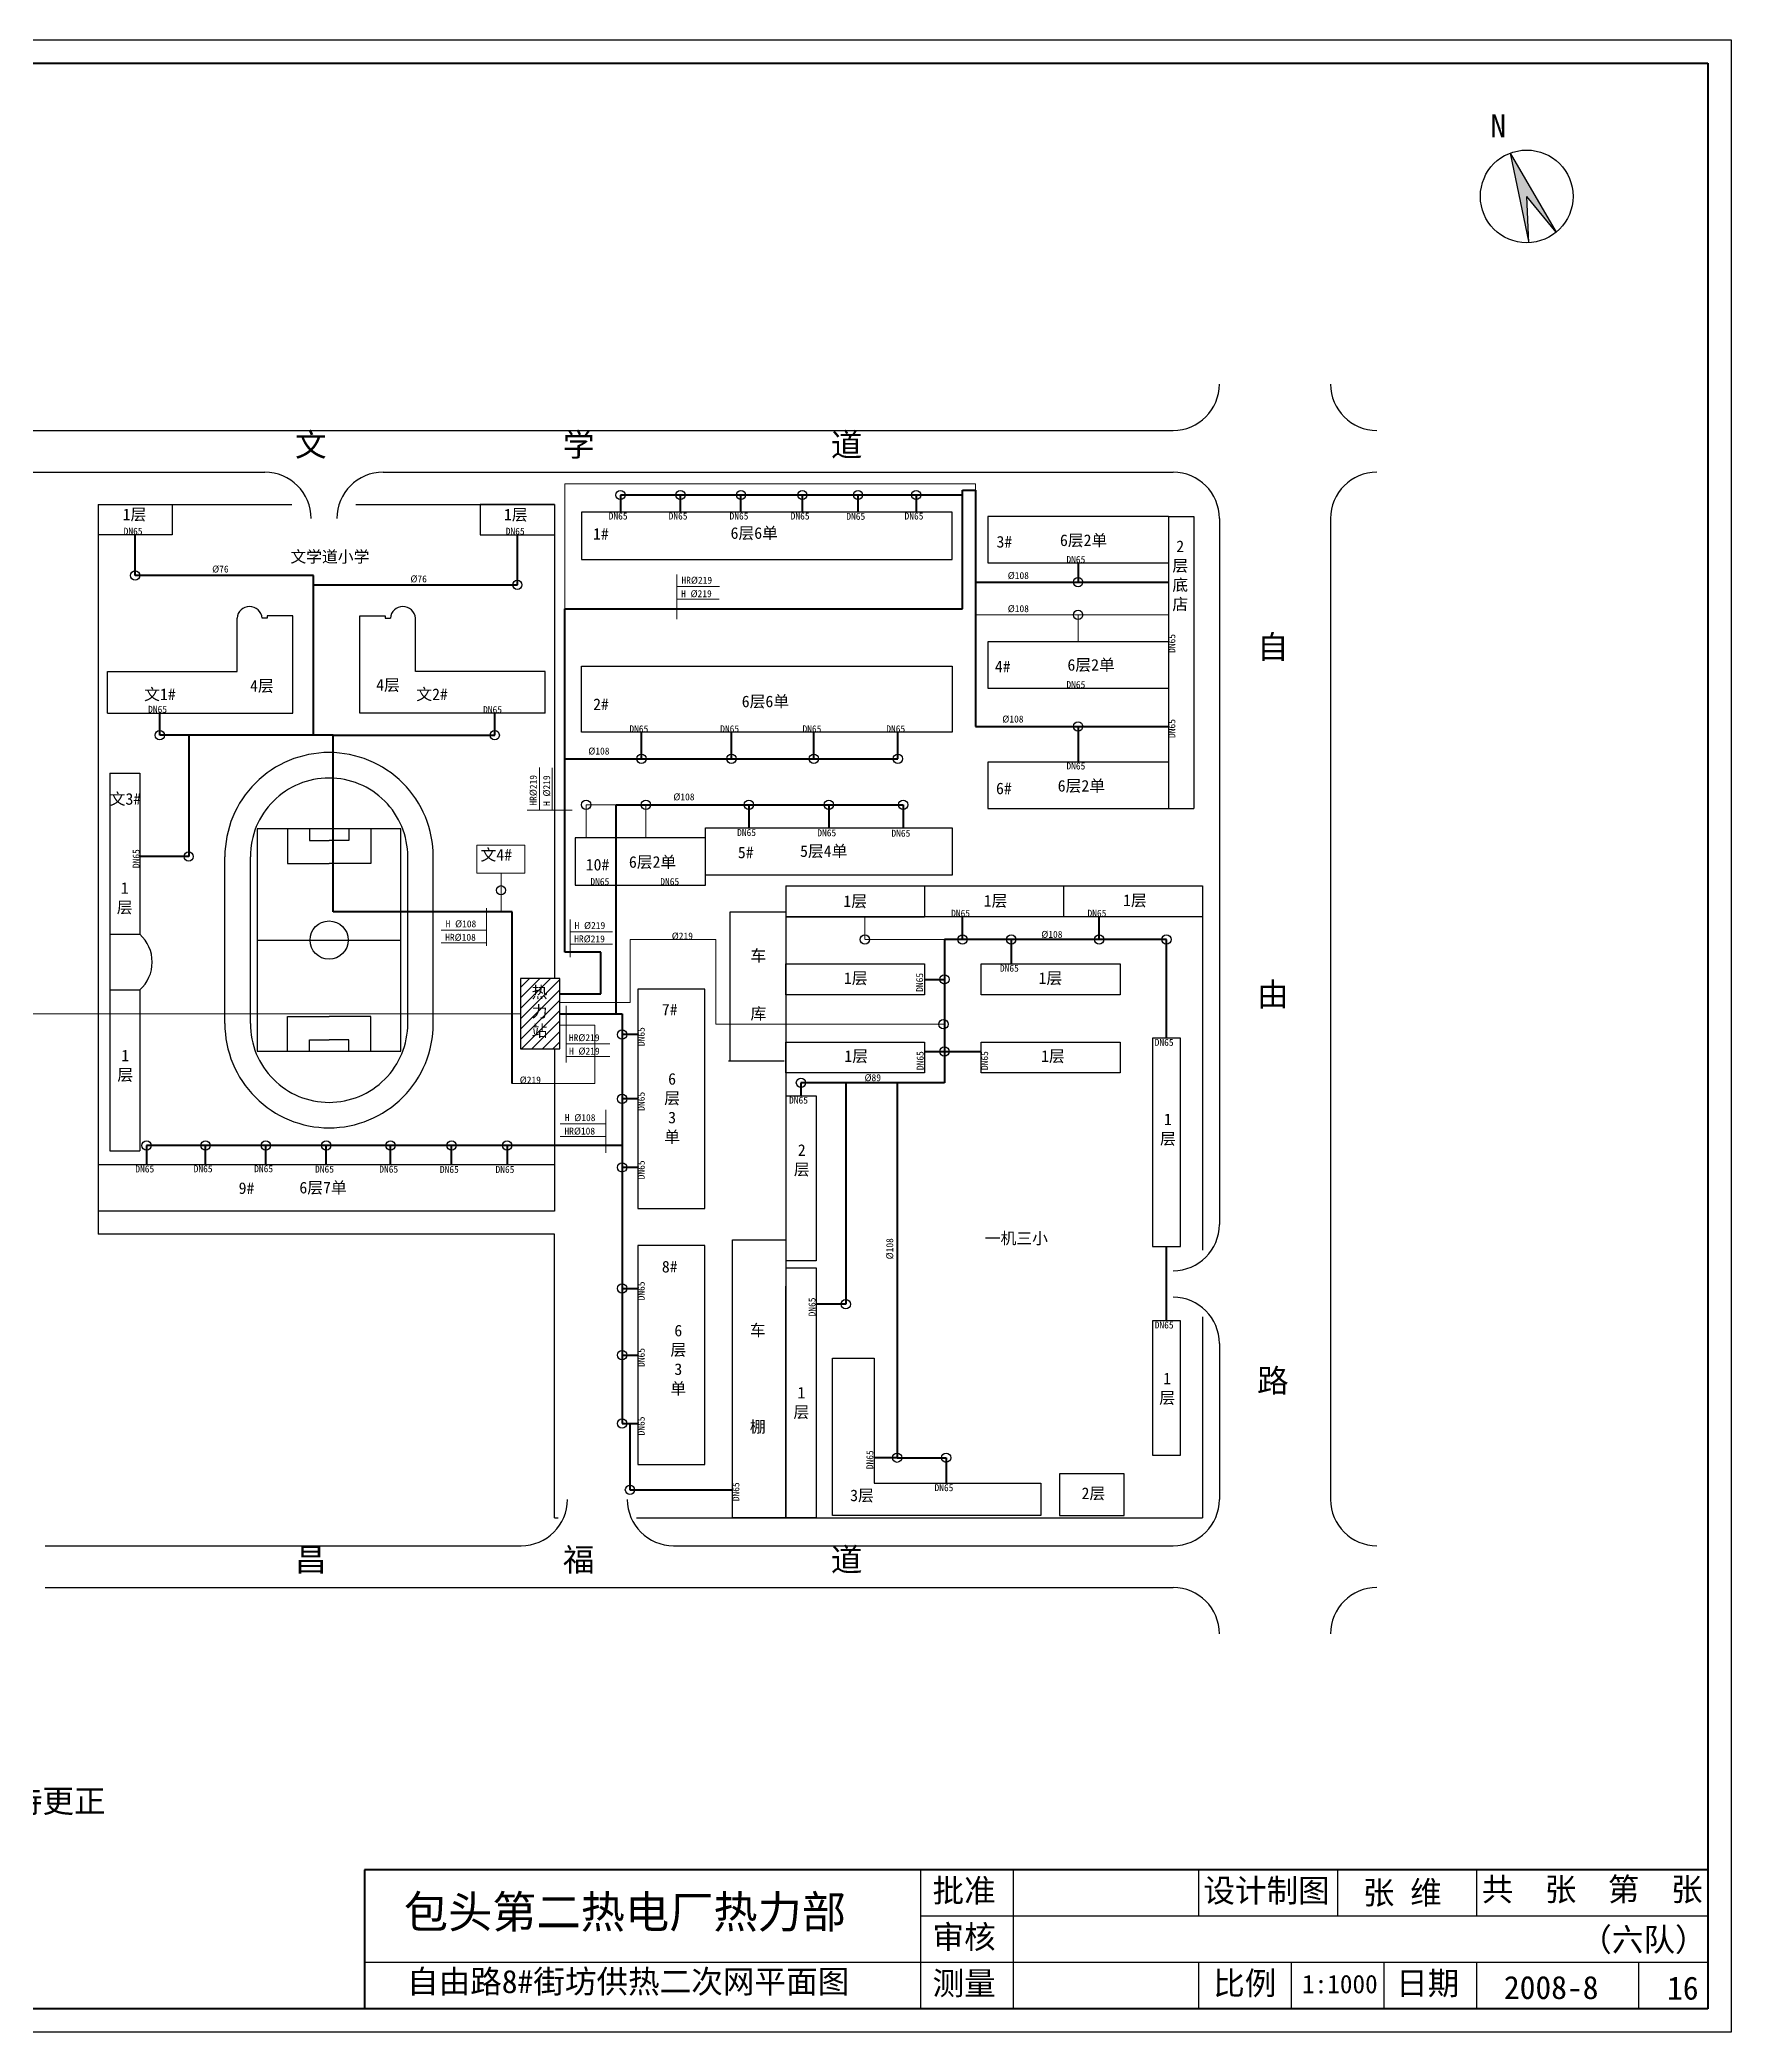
# Model space of a CAD drawing. Header units: millimetres. Extents: x 710 to 1314, y 285 to 715.
# Drawn here: x 949.1 to 1314.2, y 285.3 to 715.3 of the extents above; entities that cross this region are included whole.
import ezdxf

# ---------------------------------------------------------------- set-up
doc = ezdxf.new("R2010")
doc.units = ezdxf.units.MM
doc.layers.add('标注', color=7, linetype='Continuous', lineweight=18)
doc.layers.add('管道', color=7, linetype='Continuous', lineweight=50)
doc.layers.add('边线', color=1, linetype='Continuous')

msp = doc.modelspace()

# ---------------------------------------------------------------- hatches: boundary and pattern name
msp.add_hatch(color=256).paths.add_polyline_path([(1266.46, 690.89), (1270.53, 671.57), (1270.05, 681.56), (1276.4, 673.83)])
at = {"layer": '标注'}
h = msp.add_hatch(dxfattribs=at)
h.set_pattern_fill('ANSI31', color=256, scale=0.5, style=0)
h.set_pattern_definition([(45, (84.0439, 0), (-1.122532, 1.122532), [])])
h.paths.add_polyline_path([(1061.34, 512.75), (1052.84, 512.75), (1052.84, 497.55), (1061.34, 497.55)])
h.paths.add_polyline_path([(1054.41, 497.97), (1059.26, 497.97), (1059.26, 511.85), (1054.41, 511.85)], flags=24)

# ---------------------------------------------------------------- linework, layer by layer
at = {"lineweight": 40}
for p, q in [((715.18, 710.35), (1309.18, 710.35)), ((1309.18, 710.35), (1309.18, 290.35)), ((1309.18, 320.35), (1019.18, 320.35)), ((1019.18, 320.35), (1019.18, 290.35)), ((1309.18, 290.35), (715.18, 290.35))]:
    msp.add_line(p, q, dxfattribs=at)
for p, q in [((1266.46, 690.89), (1270.53, 671.57)), ((1266.46, 690.89), (1276.4, 673.83)), ((1270.53, 671.57), (1270.05, 681.56)), ((1276.4, 673.83), (1270.05, 681.56)), ((828.69, 631.05), (1193.69, 631.05)), ((828.39, 622.05), (997.63, 622.05)), ((1023.16, 622.05), (1193.69, 622.05)), ((961.64, 615.05), (1003.43, 615.05)), ((961.64, 615.05), (977.64, 615.05)), ((961.64, 615.05), (961.64, 457.55)), ((977.64, 615.05), (977.64, 608.55)), ((1017.24, 615.05), (1060.14, 615.05)), ((1060.14, 615.05), (1044.14, 615.05)), ((1044.14, 615.05), (1044.14, 608.55)), ((1060.14, 615.05), (1060.14, 512.75)), ((1145.99, 613.4), (1065.99, 613.4)), ((1065.99, 613.4), (1065.99, 603.2)), ((1145.99, 603.2), (1145.99, 613.4)), ((1192.69, 612.45), (1153.69, 612.45)), ((1153.69, 612.45), (1153.69, 602.45)), ((1192.69, 612.45), (1192.69, 549.45)), ((1192.69, 612.45), (1198.19, 612.45)), ((1198.19, 612.45), (1198.19, 549.45)), ((1203.69, 612.05), (1203.69, 459.69)), ((1227.69, 612.05), (1227.69, 400.33)), ((977.64, 608.55), (961.64, 608.55)), ((1044.14, 608.55), (1060.14, 608.55)), ((1065.99, 603.2), (1145.99, 603.2)), ((1153.69, 602.45), (1192.69, 602.45)), ((991.64, 579.05), (991.64, 590.55)), ((998.14, 590.55), (997.04, 590.55)), ((998.14, 591.05), (998.14, 590.55)), ((1003.64, 591.05), (998.14, 591.05)), ((1003.64, 570.05), (1003.64, 591.05)), ((1018.14, 570.05), (1018.14, 591.05)), ((1018.14, 591.05), (1023.64, 591.05)), ((1023.64, 591.05), (1023.64, 590.55)), ((1023.64, 590.55), (1024.74, 590.55)), ((1030.14, 579.05), (1030.14, 590.55)), ((1153.69, 585.45), (1153.69, 575.45)), ((1192.69, 585.45), (1153.69, 585.45)), ((963.64, 579.05), (991.64, 579.05)), ((963.64, 570.05), (963.64, 579.05)), ((1058.14, 579.05), (1030.14, 579.05)), ((1058.14, 570.05), (1058.14, 579.05)), ((1065.99, 565.9), (1065.99, 580.2)), ((1065.99, 580.2), (1145.99, 580.2)), ((1145.99, 580.2), (1145.99, 565.9)), ((1153.69, 575.45), (1192.69, 575.45)), ((963.64, 570.05), (1003.64, 570.05)), ((1058.14, 570.05), (1018.14, 570.05)), ((1145.99, 565.9), (1065.99, 565.9)), ((1192.69, 559.45), (1153.69, 559.45)), ((1153.69, 559.45), (1153.69, 549.45)), ((964.14, 557.05), (970.64, 557.05)), ((964.14, 557.05), (964.14, 475.55)), ((970.64, 557.05), (970.64, 522.3)), ((1153.69, 549.45), (1192.69, 549.45)), ((1192.69, 549.45), (1198.19, 549.45)), ((1027, 545.05), (996, 545.05)), ((996, 545.05), (996, 497.05)), ((1002.5, 545.05), (1002.5, 537.55)), ((1007.25, 545.05), (1007.25, 542.55)), ((1007.25, 542.55), (1011.5, 542.55)), ((1015.75, 542.55), (1011.5, 542.55)), ((1015.75, 545.05), (1015.75, 542.55)), ((1020.5, 545.05), (1020.5, 537.55)), ((1027, 497.05), (1027, 545.05)), ((1092.79, 543.13), (1064.59, 543.13)), ((1064.59, 543.13), (1064.59, 532.93)), ((1092.79, 545.25), (1145.99, 545.25)), ((1092.79, 535.05), (1092.79, 545.25)), ((1092.79, 532.93), (1092.79, 543.13)), ((1145.99, 545.25), (1145.99, 535.05)), ((989, 503.04), (989, 539.03)), ((994.5, 503.04), (994.5, 539.03)), ((1002.5, 537.55), (1011.5, 537.55)), ((1020.5, 537.55), (1011.5, 537.55)), ((1028.5, 503.04), (1028.5, 539.03)), ((1034, 503.04), (1034, 539.03)), ((1145.99, 535.05), (1092.79, 535.05)), ((1064.59, 532.93), (1092.79, 532.93)), ((1110.07, 532.75), (1110.07, 396.33)), ((1110.07, 532.75), (1200.07, 532.75)), ((1140.07, 532.75), (1140.07, 526.1)), ((1170.07, 532.75), (1170.07, 526.1)), ((1200.07, 532.75), (1200.07, 526.1)), ((1098.07, 494.94), (1098.07, 527.18)), ((1098.07, 527.18), (1110.07, 527.18)), ((1140.07, 526.1), (1110.07, 526.1)), ((1110.07, 526.1), (1140.07, 526.1)), ((1170.07, 526.1), (1140.07, 526.1)), ((1200.07, 526.1), (1170.07, 526.1)), ((1200.07, 526.1), (1200.07, 454.13)), ((964.14, 522.3), (970.64, 522.3)), ((996, 521.05), (1027, 521.05)), ((1052.84, 512.75), (1052.84, 497.55)), ((1061.34, 512.75), (1052.84, 512.75)), ((1061.34, 497.55), (1061.34, 512.75)), ((1110.07, 509.25), (1110.07, 515.9)), ((1110.07, 515.9), (1140.07, 515.9)), ((1140.07, 515.9), (1140.07, 509.25)), ((1152.27, 515.9), (1182.27, 515.9)), ((1152.27, 509.25), (1152.27, 515.9)), ((1182.27, 515.9), (1182.27, 509.25)), ((964.14, 510.3), (970.64, 510.3)), ((970.64, 510.3), (970.64, 475.55)), ((1078.14, 510.43), (1078.14, 463.13)), ((1092.64, 510.43), (1078.14, 510.43)), ((1092.64, 463.13), (1092.64, 510.43)), ((1140.07, 509.25), (1110.07, 509.25)), ((1182.27, 509.25), (1152.27, 509.25)), ((1002.5, 504.55), (1011.5, 504.55)), ((1002.5, 497.05), (1002.5, 504.55)), ((1020.5, 504.55), (1011.5, 504.55)), ((1020.5, 497.05), (1020.5, 504.55)), ((1007.25, 499.55), (1011.5, 499.55)), ((1007.25, 497.05), (1007.25, 499.55)), ((1015.75, 499.55), (1011.5, 499.55)), ((1015.75, 497.05), (1015.75, 499.55)), ((1110.07, 499.05), (1140.07, 499.05)), ((1110.07, 492.4), (1110.07, 499.05)), ((1140.07, 499.05), (1140.07, 492.4)), ((1152.27, 492.4), (1152.27, 499.05)), ((1152.27, 499.05), (1182.27, 499.05)), ((1182.27, 499.05), (1182.27, 492.4)), ((1189.27, 499.9), (1189.27, 454.9)), ((1195.27, 499.9), (1189.27, 499.9)), ((1195.27, 454.9), (1195.27, 499.9)), ((996, 497.05), (1027, 497.05)), ((1052.84, 497.55), (1061.34, 497.55)), ((1060.14, 497.55), (1060.14, 462.55)), ((1109.74, 494.94), (1097.74, 494.94)), ((1140.07, 492.4), (1110.07, 492.4)), ((1182.27, 492.4), (1152.27, 492.4)), ((1110.07, 487.4), (1116.67, 487.4)), ((1116.67, 487.4), (1116.67, 451.83)), ((964.14, 475.55), (970.64, 475.55)), ((1060.14, 472.55), (961.64, 472.55)), ((1060.14, 462.55), (961.64, 462.55)), ((1078.14, 463.13), (1092.64, 463.13)), ((1060.14, 457.55), (961.64, 457.55)), ((1060.14, 396.33), (1060.14, 457.55)), ((1098.57, 396.33), (1098.57, 456.33)), ((1098.57, 456.33), (1110.07, 456.33)), ((1092.64, 455.13), (1078.14, 455.13)), ((1078.14, 455.13), (1078.14, 407.83)), ((1092.64, 407.83), (1092.64, 455.13)), ((1116.67, 451.83), (1110.07, 451.83)), ((1189.27, 454.9), (1195.27, 454.9)), ((1110.07, 450.33), (1116.67, 450.33)), ((1116.67, 450.33), (1116.67, 396.33)), ((1110.07, 396.33), (1110.07, 446.33)), ((1189.27, 438.9), (1189.27, 409.9)), ((1195.27, 438.9), (1189.27, 438.9)), ((1195.27, 409.9), (1195.27, 438.9)), ((1200.07, 439.73), (1200.07, 396.33)), ((1120.17, 396.83), (1120.17, 430.83)), ((1120.17, 430.83), (1129.17, 430.83)), ((1129.17, 430.83), (1129.17, 403.83)), ((1203.69, 433.98), (1203.69, 400.33)), ((1189.27, 409.9), (1195.27, 409.9)), ((1078.14, 407.83), (1092.64, 407.83)), ((1183.17, 405.83), (1169.17, 405.83)), ((1169.17, 405.83), (1169.17, 396.83)), ((1183.17, 396.83), (1183.17, 405.83)), ((1129.17, 403.83), (1165.17, 403.83)), ((1165.17, 403.83), (1165.17, 396.83)), ((1060.14, 396.33), (1060.96, 396.33)), ((1077.87, 396.33), (1200.07, 396.33)), ((1110.07, 396.33), (1098.57, 396.33)), ((1116.67, 396.33), (1110.07, 396.33)), ((1165.17, 396.83), (1120.17, 396.83)), ((1169.17, 396.83), (1183.17, 396.83)), ((950.24, 390.33), (1052.96, 390.33)), ((1085.87, 390.33), (1193.69, 390.33)), ((950.24, 381.33), (1193.69, 381.33)), ((1139.18, 320.35), (1139.18, 290.35)), ((1159.18, 320.35), (1159.18, 290.35)), ((1199.18, 320.35), (1199.18, 310.35)), ((1229.22, 320.35), (1229.22, 310.35)), ((1259.18, 320.35), (1259.18, 310.35)), ((1309.18, 310.35), (1139.18, 310.35)), ((1309.18, 300.35), (1019.18, 300.35)), ((1199.18, 300.35), (1199.18, 290.35)), ((1219.18, 300.35), (1219.18, 290.35)), ((1239.18, 300.35), (1239.18, 290.35)), ((1259.18, 300.35), (1259.18, 290.35)), ((1294.18, 300.35), (1294.18, 290.35))]:
    msp.add_line(p, q)
for centre, radius in [((1270.05, 681.56), 10), ((1074.39, 617.11), 1), ((1087.35, 617.11), 1), ((1100.42, 617.11), 1), ((1113.67, 617.11), 1), ((1125.69, 617.11), 1), ((1138.24, 617.11), 1), ((969.64, 599.74), 1), ((1052.14, 597.72), 1), ((1173.19, 598.32), 1), ((1173.19, 591.23), 1), ((1173.19, 567.16), 1), ((974.94, 565.26), 1), ((1047.26, 565.26), 1), ((1078.93, 560.18), 1), ((1098.36, 560.18), 1), ((1116.15, 560.18), 1), ((1134.29, 560.18), 1), ((1066.98, 550.25), 1), ((1079.89, 550.25), 1), ((1102.13, 550.25), 1), ((1119.39, 550.25), 1), ((1135.43, 550.25), 1), ((981.19, 539.07), 1), ((1048.62, 531.8), 1), ((1011.5, 521.05), 4.12), ((1127.17, 521.17), 1), ((1148.24, 521.17), 1), ((1158.77, 521.17), 1), ((1177.75, 521.17), 1), ((1192.27, 521.17), 1), ((1144.34, 512.57), 1), ((1144.12, 502.89), 1), ((1074.76, 500.66), 1), ((1144.34, 497), 1), ((1113.37, 490.26), 1), ((1074.76, 486.78), 1), ((972.09, 476.71), 1), ((984.82, 476.71), 1), ((997.83, 476.71), 1), ((1010.89, 476.71), 1), ((1024.76, 476.71), 1), ((1037.94, 476.71), 1), ((1049.93, 476.71), 1), ((1074.76, 471.99), 1), ((1074.76, 445.87), 1), ((1123.04, 442.45), 1), ((1074.76, 431.48), 1), ((1074.76, 416.71), 1), ((1134.13, 409.33), 1), ((1144.7, 409.33), 1), ((1076.45, 402.4), 1)]:
    msp.add_circle(centre, radius)
for centre, radius, start, end in [((1193.69, 641.05), 10, 270, 0), ((1237.69, 641.05), 10, 180, 270), ((997.63, 612.05), 10, 0, 90), ((1023.16, 612.05), 10, 90, 180), ((1193.69, 612.05), 10, 0, 90), ((1237.69, 612.05), 10, 90, 180), ((994.34, 590.34), 2.71, 4.3842, 175.6158), ((1027.44, 590.34), 2.71, 4.3842, 175.6158), ((1011.5, 539.03), 22.5, 89.9999, 180), ((1011.5, 539.03), 22.5, 360, 90.0001), ((1011.5, 539.03), 17, 89.9999, 180), ((1011.5, 539.03), 17, 360, 90.0001), ((965.22, 516.3), 8.09, 312.0927, 47.9073), ((1011.5, 503.03), 22.5, 179.9716, 270.0001), ((1011.5, 503.03), 17, 179.9716, 270.0001), ((1011.5, 503.03), 22.5, 269.9999, 0.0284), ((1011.5, 503.03), 17, 269.9999, 0.0284), ((1193.69, 459.69), 10, 270, 360), ((1193.69, 433.98), 10, 0, 90), ((1052.96, 400.33), 10, 270, 0), ((1085.87, 400.33), 10, 180, 270), ((1193.69, 400.33), 10, 270, 360), ((1237.69, 400.33), 10, 180, 270), ((1193.69, 371.33), 10, 0, 90), ((1237.69, 371.33), 10, 90, 180)]:
    msp.add_arc(centre, radius, start, end)
at = {"layer": '标注'}
for p, q in [((1062.42, 592.58), (1062.42, 619.49)), ((1062.42, 619.49), (1151.06, 619.49)), ((1151.06, 619.49), (1151.06, 618.19)), ((1086.59, 590.28), (1086.59, 599.99)), ((1086.59, 597.35), (1095.77, 597.35)), ((1086.59, 594.65), (1095.74, 594.65)), ((1151.06, 591.23), (1192.69, 591.23)), ((1173.19, 591.23), (1173.19, 585.45)), ((1056.93, 549.1), (1056.93, 558.27)), ((1059.63, 549.1), (1059.63, 558.24)), ((1064, 549.1), (1054.29, 549.1)), ((1073.44, 550.25), (1066.98, 550.25)), ((1066.98, 550.25), (1066.98, 543.13)), ((1079.89, 550.25), (1079.89, 543.13)), ((1048.62, 531.8), (1048.62, 535.46)), ((1048.62, 535.46), (1048.62, 527.13)), ((1045.5, 519.79), (1045.5, 527.97)), ((1063.52, 517.35), (1063.52, 525.48)), ((1127.17, 521.17), (1127.17, 526.1)), ((1035.68, 523.19), (1045.5, 523.19)), ((1035.68, 520.49), (1045.5, 520.49)), ((1063.52, 522.85), (1072.7, 522.85)), ((1076.52, 521.17), (1076.52, 507.57)), ((1076.52, 521.17), (1094.99, 521.17)), ((1094.99, 521.17), (1094.99, 502.89)), ((1144.34, 521.17), (1127.2, 521.17)), ((1063.52, 520.14), (1072.67, 520.14)), ((1076.52, 507.57), (1061.34, 507.57)), ((1052.84, 505.15), (892.67, 505.15)), ((1062.69, 494.66), (1062.69, 506.89)), ((1061.34, 502.67), (1061.34, 502.67)), ((1061.34, 502.67), (1068.85, 502.67)), ((1068.85, 502.67), (1068.85, 490.1)), ((1094.99, 502.89), (1144.34, 502.89)), ((1062.69, 498.63), (1072.1, 498.63)), ((1062.69, 495.92), (1072.1, 495.92)), ((1068.85, 490.1), (1051.03, 490.1)), ((1071.24, 475.16), (1071.24, 484.43)), ((1061.42, 481.37), (1071.24, 481.37)), ((1061.42, 478.66), (1071.24, 478.66))]:
    msp.add_line(p, q, dxfattribs=at)
msp.add_lwpolyline([(1043.39, 541.54), (1053.76, 541.54), (1053.76, 535.46), (1043.39, 535.46)], close=True, dxfattribs=at)
at = {"layer": '管道'}
for p, q in [((1148.21, 617.11), (1074.39, 617.11)), ((1074.39, 617.11), (1074.39, 613.4)), ((1087.35, 613.4), (1087.35, 617.11)), ((1100.42, 613.52), (1100.42, 617.11)), ((1113.67, 613.4), (1113.67, 617.11)), ((1125.69, 613.4), (1125.69, 617.11)), ((1138.24, 617.11), (1138.24, 613.4)), ((1148.21, 617.11), (1148.21, 618.19)), ((1148.21, 618.19), (1151.06, 618.19)), ((1148.21, 592.58), (1148.21, 617.11)), ((1151.06, 618.19), (1151.06, 598.32)), ((969.64, 599.74), (969.64, 608.55)), ((1052.14, 597.72), (1052.14, 608.55)), ((1173.19, 602.45), (1173.19, 598.32)), ((1008.17, 599.74), (969.64, 599.74)), ((1008.17, 565.26), (1008.17, 599.74)), ((1008.17, 597.72), (1052.14, 597.72)), ((1151.06, 598.32), (1192.69, 598.32)), ((1151.06, 598.32), (1151.06, 567.16)), ((1062.42, 518.45), (1062.42, 592.58)), ((1062.42, 592.58), (1148.21, 592.58)), ((974.94, 565.26), (974.94, 570.05)), ((1047.26, 565.26), (1047.26, 570.05)), ((1012.38, 565.26), (974.94, 565.26)), ((981.19, 565.26), (981.19, 539.07)), ((1012.38, 527.13), (1012.38, 565.26)), ((1012.38, 565.26), (1047.26, 565.26)), ((1078.93, 560.18), (1078.93, 565.9)), ((1098.36, 560.18), (1098.36, 565.9)), ((1116.15, 560.18), (1116.15, 565.9)), ((1134.29, 560.18), (1134.29, 565.9)), ((1151.06, 567.16), (1192.69, 567.16)), ((1173.19, 567.16), (1173.19, 559.45)), ((1062.42, 560.18), (1134.29, 560.18)), ((1073.44, 505.15), (1073.44, 550.25)), ((1073.44, 550.25), (1119.39, 550.25)), ((1102.13, 550.25), (1102.13, 545.25)), ((1119.39, 550.25), (1119.39, 545.25)), ((1119.39, 550.25), (1135.43, 550.25)), ((1135.43, 550.25), (1135.43, 545.25)), ((981.19, 539.07), (970.64, 539.07)), ((1051.03, 527.13), (1012.38, 527.13)), ((1051.03, 490.1), (1051.03, 527.13)), ((1148.24, 521.17), (1148.24, 526.1)), ((1177.75, 521.17), (1177.75, 526.1)), ((1192.27, 521.17), (1144.34, 521.17)), ((1144.34, 521.17), (1144.34, 490.26)), ((1158.77, 521.17), (1158.77, 515.9)), ((1192.27, 499.9), (1192.27, 521.17)), ((1070.16, 518.45), (1062.42, 518.45)), ((1070.16, 509.43), (1070.16, 518.45)), ((1140.07, 512.57), (1144.34, 512.57)), ((1061.34, 509.43), (1070.16, 509.43)), ((1061.34, 505.15), (1074.76, 505.15)), ((1074.76, 505.15), (1074.76, 431.48)), ((1078.14, 500.66), (1074.76, 500.66)), ((1140.07, 497), (1144.34, 497)), ((1144.34, 497), (1152.27, 497)), ((1144.34, 490.26), (1113.37, 490.26)), ((1113.37, 490.26), (1113.37, 487.4)), ((1123.04, 490.26), (1123.04, 442.45)), ((1134.13, 490.26), (1134.13, 409.33)), ((1078.14, 486.78), (1074.76, 486.78)), ((1074.76, 476.71), (972.09, 476.71)), ((972.09, 476.71), (972.09, 472.55)), ((984.82, 472.55), (984.82, 476.71)), ((997.83, 472.55), (997.83, 476.71)), ((1010.89, 472.55), (1010.89, 476.71)), ((1024.76, 472.55), (1024.76, 476.71)), ((1037.94, 472.55), (1037.94, 476.71)), ((1049.93, 476.71), (1049.93, 472.55)), ((1078.14, 471.99), (1074.76, 471.99)), ((1192.27, 438.9), (1192.27, 454.9)), ((1074.76, 445.87), (1078.14, 445.87)), ((1123.04, 442.45), (1116.67, 442.45)), ((1074.76, 431.48), (1078.14, 431.48)), ((1074.76, 431.48), (1074.76, 416.71)), ((1074.76, 416.71), (1078.14, 416.71)), ((1076.45, 416.71), (1076.45, 402.4)), ((1134.13, 409.33), (1129.17, 409.33)), ((1134.13, 409.33), (1144.7, 409.33)), ((1144.7, 409.33), (1144.7, 403.83)), ((1076.45, 402.4), (1098.57, 402.4))]:
    msp.add_line(p, q, dxfattribs=at)
at = {"layer": '边线'}
for p, q in [((710.18, 715.35), (1314.18, 715.35)), ((1314.18, 715.35), (1314.18, 285.35)), ((1314.18, 285.35), (710.18, 285.35))]:
    msp.add_line(p, q, dxfattribs=at)

# ---------------------------------------------------------------- texts
at = {"attachment_point": 1}
for s, insert, char_height, width in [('N', (1262.21, 699.3), 5, 13.437), ('{\\fFangSong_GB2312|b0|i0|c134|p49;批准}', (1141.77, 318.41), 5, 88.5221), ('{\\fFangSong_GB2312|b0|i0|c134|p49;设计制图}', (1200.24, 318.41), 5, 88.5221), ('{\\fFangSong_GB2312|b0|i0|c134|p49;共  张  第  张}', (1260.32, 318.68), 5, 88.5221), ('{\\fSimHei|b0|i0|c134|p2;包头第二热电厂热力部}', (1027.63, 314.81), 7, 133.3392), ('{\\fFangSong_GB2312|b0|i0|c134|p49;审核}', (1141.77, 308.41), 5, 88.5221), ('{\\fSimSun|b0|i0|c134|p54;自由路}8#{\\fSimSun|b0|i0|c134|p54;街坊供热二次网平面图}', (1028.32, 298.78), 5, 118.3628), ('{\\fFangSong_GB2312|b0|i0|c134|p49;测量}', (1141.77, 298.41), 5, 88.5221), ('{\\fFangSong_GB2312|b0|i0|c134|p49;比例}', (1202.36, 298.41), 5, 88.5221), ('{\\fFangSong_GB2312|b0|i0|c134|p49;日期}', (1241.85, 298.41), 5, 88.5221)]:
    msp.add_mtext(s, dxfattribs=dict(at, insert=insert, char_height=char_height, width=width))
at = {"layer": '标注'}
for s, insert, char_height, width, attachment_point in [('{\\fSimSun|b0|i0|c134|p54;文               学               道}', (1004.14, 630.46), 5, 142.7795, 1), ('1{\\fSimSun|b0|i0|c134|p54;层}', (966.94, 614.18), 2.5, 8.9954, 1), ('1{\\fSimSun|b0|i0|c134|p54;层}', (1049.25, 614.14), 2.5, 9.1572, 1), ('DN65', (1071.86, 613.32), 1.5, 7.3995, 1), ('DN65', (1084.8, 613.32), 1.5, 7.3995, 1), ('DN65', (1097.95, 613.32), 1.5, 7.3995, 1), ('DN65', (1111.15, 613.32), 1.5, 7.3995, 1), ('DN65', (1123.16, 613.26), 1.5, 7.3995, 1), ('DN65', (1135.73, 613.32), 1.5, 7.3995, 1), ('DN65', (967.15, 610.05), 1.5, 7.3995, 1), ('DN65', (1049.64, 610.05), 1.5, 7.3995, 1), ('1#', (1068.48, 609.97), 2.5, 4.95, 1), ('6{\\fSimSun|b0|i0|c134|p54;层}6{\\fSimSun|b0|i0|c134|p54;单}', (1098.17, 610.15), 2.5, 21.4463, 1), ('3#', (1155.58, 608.27), 2.5, 4.95, 1), ('6{\\fSimSun|b0|i0|c134|p54;层}2{\\fSimSun|b0|i0|c134|p54;单}', (1169.28, 608.6), 2.5, 21.4463, 1), ('2{\\fSimSun|b0|i0|c134|p54;层底店}', (1195.25, 599.65), 2.5, 2.4084, 5), ('{\\fSimSun|b0|i0|c134|p54;文学道小学}', (1003.15, 605.05), 2.5, 29.0011, 1), ('DN65', (1170.68, 603.95), 1.5, 7.3995, 1), ('%%C76', (986.26, 601.88), 1.5, 9.9494, 1), ('%%C76', (1029.06, 599.76), 1.5, 9.9494, 1), ('HR%%C219', (1087.57, 599.47), 1.5, 11.8997, 1), ('%%C108', (1158.01, 600.49), 1.5, 9.9494, 1), ('H %%C219', (1087.49, 596.56), 1.5, 11.9811, 1), ('%%C108', (1158.01, 593.33), 1.5, 9.9494, 1), ('{\\fSimSun|b0|i0|c134|p54;自\\P\\P\\P\\P\\P\\P\\P\\P\\P由\\P\\P\\P\\P\\P\\P\\P\\P\\P\\P路}', (1211.83, 586.83), 5, 8.7379, 1), ('4#', (1155.23, 581.33), 2.5, 4.95, 1), ('6{\\fSimSun|b0|i0|c134|p54;层}2{\\fSimSun|b0|i0|c134|p54;单}', (1170.9, 581.7), 2.5, 21.4463, 1), ('4{\\fSimSun|b0|i0|c134|p54;层}', (994.44, 577.18), 2.5, 8.9051, 1), ('4{\\fSimSun|b0|i0|c134|p54;层}', (1021.66, 577.37), 2.5, 8.9051, 1), ('DN65', (1170.68, 576.95), 1.5, 7.3995, 1), ('{\\fSimSun|b0|i0|c134|p54;文1#}', (971.58, 575.35), 2.5, 29.0011, 1), ('{\\fSimSun|b0|i0|c134|p54;文2#}', (1030.33, 575.35), 2.5, 29.0011, 1), ('2#', (1068.5, 573.19), 2.5, 4.95, 1), ('6{\\fSimSun|b0|i0|c134|p54;层}6{\\fSimSun|b0|i0|c134|p54;单}', (1100.59, 573.81), 2.5, 21.4463, 1), ('DN65', (972.44, 571.61), 1.5, 7.3995, 1), ('DN65', (1044.75, 571.55), 1.5, 7.3995, 1), ('%%C108', (1156.84, 569.51), 1.5, 9.9494, 1), ('DN65', (1076.33, 567.4), 1.5, 7.3995, 1), ('DN65', (1095.94, 567.4), 1.5, 7.3995, 1), ('DN65', (1113.7, 567.4), 1.5, 7.3995, 1), ('DN65', (1131.79, 567.4), 1.5, 7.3995, 1), ('%%C108', (1067.46, 562.6), 1.5, 9.9494, 1), ('DN65', (1170.68, 559.37), 1.5, 7.3995, 1), ('6#', (1155.48, 555.04), 2.5, 4.95, 1), ('6{\\fSimSun|b0|i0|c134|p54;层}2{\\fSimSun|b0|i0|c134|p54;单}', (1168.8, 555.6), 2.5, 21.4463, 1), ('{\\fSimSun|b0|i0|c134|p54;文3#}', (964.14, 552.76), 2.5, 29.5087, 1), ('%%C108', (1085.82, 552.71), 1.5, 9.9494, 1), ('DN65', (1099.59, 545.02), 1.5, 7.3995, 1), ('5{\\fSimSun|b0|i0|c134|p54;层}4{\\fSimSun|b0|i0|c134|p54;单}', (1113.18, 541.51), 2.5, 21.4463, 1), ('DN65', (1116.9, 544.94), 1.5, 7.3995, 1), ('DN65', (1132.9, 544.86), 1.5, 7.3995, 1), ('{\\fSimSun|b0|i0|c134|p54;文4#}', (1044.18, 540.71), 2.5, 29.5087, 1), ('10#', (1066.9, 538.57), 2.5, 4.95, 1), ('6{\\fSimSun|b0|i0|c134|p54;层}2{\\fSimSun|b0|i0|c134|p54;单}', (1076.23, 539.16), 2.5, 21.4463, 1), ('5#', (1099.75, 541.22), 2.5, 4.95, 1), ('1{\\fSimSun|b0|i0|c134|p54;层}', (967.37, 530.05), 2.5, 2.7541, 5), ('DN65', (1067.91, 534.43), 1.5, 7.3995, 1), ('DN65', (1083, 534.43), 1.5, 7.3995, 1), ('1{\\fSimSun|b0|i0|c134|p54;层}', (1122.52, 530.7), 2.5, 8.9051, 1), ('1{\\fSimSun|b0|i0|c134|p54;层}', (1152.82, 530.79), 2.5, 8.9051, 1), ('1{\\fSimSun|b0|i0|c134|p54;层}', (1182.9, 530.89), 2.5, 8.9051, 1), ('H %%C108', (1036.66, 525.31), 1.5, 11.8997, 1), ('H %%C219', (1064.5, 524.96), 1.5, 11.8997, 1), ('DN65', (1145.79, 527.6), 1.5, 7.3995, 1), ('DN65', (1175.23, 527.6), 1.5, 7.3995, 1), ('HR%%C108', (1036.57, 522.4), 1.5, 11.9811, 1), ('HR%%C219', (1064.42, 522.06), 1.5, 11.9811, 1), ('%%C219', (1085.47, 522.67), 1.5, 11.8997, 1), ('%%C108', (1165.25, 523.03), 1.5, 9.9494, 1), ('{\\fSimSun|b0|i0|c134|p54;车\\P\\P\\P库}', (1102.47, 518.95), 2.5, 4.3806, 1), ('1{\\fSimSun|b0|i0|c134|p54;层}', (1122.63, 514.08), 2.5, 8.9051, 1), ('DN65', (1156.32, 515.73), 1.5, 7.3995, 1), ('1{\\fSimSun|b0|i0|c134|p54;层}', (1164.66, 514.08), 2.5, 8.9051, 1), ('{\\fSimSun|b0|i0|c134|p54;热力站}', (1055.23, 511.04), 2.5, 3.4219, 1), ('7#', (1083.34, 507.29), 2.5, 4.95, 1), ('HR%%C219', (1063.27, 500.74), 1.5, 13.5629, 1), ('DN65', (1189.73, 499.71), 1.5, 7.3995, 1), ('1{\\fSimSun|b0|i0|c134|p54;层}', (967.49, 493.9), 2.5, 2.7541, 5), ('H %%C219', (1063.3, 497.84), 1.5, 13.5393, 1), ('1{\\fSimSun|b0|i0|c134|p54;层}', (1122.74, 497.26), 2.5, 8.9051, 1), ('1{\\fSimSun|b0|i0|c134|p54;层}', (1165.2, 497.26), 2.5, 8.9051, 1), ('%%C219', (1052.65, 491.6), 1.5, 11.8997, 1), ('6\\P{\\fSimSun|b0|i0|c134|p54;层}\\P3\\P{\\fSimSun|b0|i0|c134|p54;单}', (1085.55, 484.71), 2.5, 4.9783, 5), ('%%C89', (1127.09, 492.1), 1.5, 9.9494, 1), ('DN65', (1110.8, 487.25), 1.5, 7.3995, 1), ('H %%C108', (1062.39, 483.48), 1.5, 11.8997, 1), ('1{\\fSimSun|b0|i0|c134|p54;层}', (1192.58, 480.13), 2.5, 2.7541, 5), ('HR%%C108', (1062.31, 480.58), 1.5, 11.9811, 1), ('2{\\fSimSun|b0|i0|c134|p54;层}', (1113.53, 473.49), 2.5, 2.7541, 5), ('DN65', (969.67, 472.4), 1.5, 7.3995, 1), ('DN65', (982.27, 472.44), 1.5, 7.3995, 1), ('9#', (991.97, 468.76), 2.5, 4.95, 1), ('DN65', (995.33, 472.45), 1.5, 7.3995, 1), ('6{\\fSimSun|b0|i0|c134|p54;层}7{\\fSimSun|b0|i0|c134|p54;单}', (1005.09, 468.88), 2.5, 21.4463, 1), ('DN65', (1008.47, 472.36), 1.5, 7.3995, 1), ('DN65', (1022.33, 472.36), 1.5, 7.3995, 1), ('DN65', (1035.42, 472.31), 1.5, 7.3995, 1), ('DN65', (1047.43, 472.31), 1.5, 7.3995, 1), ('{\\fSimSun|b0|i0|c134|p54;一机三小}', (1153.05, 457.94), 2.5, 15.9546, 1), ('8#', (1083.34, 451.81), 2.5, 4.95, 1), ('DN65', (1189.74, 438.72), 1.5, 7.3995, 1), ('6\\P{\\fSimSun|b0|i0|c134|p54;层}\\P3\\P{\\fSimSun|b0|i0|c134|p54;单}', (1086.89, 430.39), 2.5, 4.9783, 5), ('{\\fSimSun|b0|i0|c134|p54;车\\P\\P\\P\\P\\P棚}', (1102.34, 438.11), 2.5, 4.5517, 1), ('1{\\fSimSun|b0|i0|c134|p54;层}', (1192.43, 424.19), 2.5, 2.7541, 5), ('1{\\fSimSun|b0|i0|c134|p54;层}', (1113.45, 421.13), 2.5, 2.7541, 5), ('3{\\fSimSun|b0|i0|c134|p54;层}', (1123.99, 402.45), 2.5, 8.9051, 1), ('DN65', (1142.2, 403.61), 1.5, 7.3995, 1), ('2{\\fSimSun|b0|i0|c134|p54;层}', (1173.95, 402.9), 2.5, 8.9051, 1), ('{\\fSimSun|b0|i0|c134|p54;昌               福               道}', (1004.14, 389.83), 5, 142.7795, 1), ('{\\fSimSun|b0|i0|c134|p54;注：泵站出来三路}%%c219{\\fSimSun|b0|i0|c134|p54;,管道部分有问题,待更正}', (818.43, 337.74), 5, 506.1844, 1), ('{\\fKaiTi_GB2312|b0|i0|c134|p49;张 维}', (1234.67, 317.96), 5, 30.3874, 1), ('{\\fKaiTi_GB2312|b0|i0|c134|p49;（六队）}', (1281.6, 307.83), 5, 30.3874, 1), ('{\\H0.8x;1:1000}', (1221.55, 297.73), 5, 42.6517, 1), ('2008-8', (1265.13, 297.49), 5, 42.6517, 1), ('16', (1300.35, 297.36), 5, 42.6517, 1)]:
    msp.add_mtext(s, dxfattribs=dict(at, insert=insert, char_height=char_height, width=width, attachment_point=attachment_point))
at = {"layer": '标注', "char_height": 1.5, "attachment_point": 1, "rotation": 90}
for s, insert, width in [('DN65', (1192.69, 583.03), 3.6505), ('DN65', (1192.69, 564.67), 3.6505), ('HR%%C219', (1054.81, 550.07), 11.8997), ('H %%C219', (1057.72, 549.99), 11.9811), ('DN65', (969.09, 536.58), 3.6505), ('DN65', (1138.24, 509.88), 3.6505), ('DN65', (1078.14, 498.17), 3.6505), ('DN65', (1138.34, 492.99), 3.6505), ('DN65', (1152.27, 492.99), 3.6505), ('DN65', (1078.14, 484.21), 3.6505), ('DN65', (1078.14, 469.42), 3.6505), ('%%C108', (1131.78, 452.14), 9.9494), ('DN65', (1078.14, 443.29), 3.6505), ('DN65', (1115.01, 439.83), 3.6505), ('DN65', (1078.14, 428.92), 3.6505), ('DN65', (1078.14, 414.14), 3.6505), ('DN65', (1127.48, 406.85), 3.6505), ('DN65', (1098.57, 399.94), 3.6505)]:
    msp.add_mtext(s, dxfattribs=dict(at, insert=insert, width=width))

doc.saveas('drawing.dxf')
